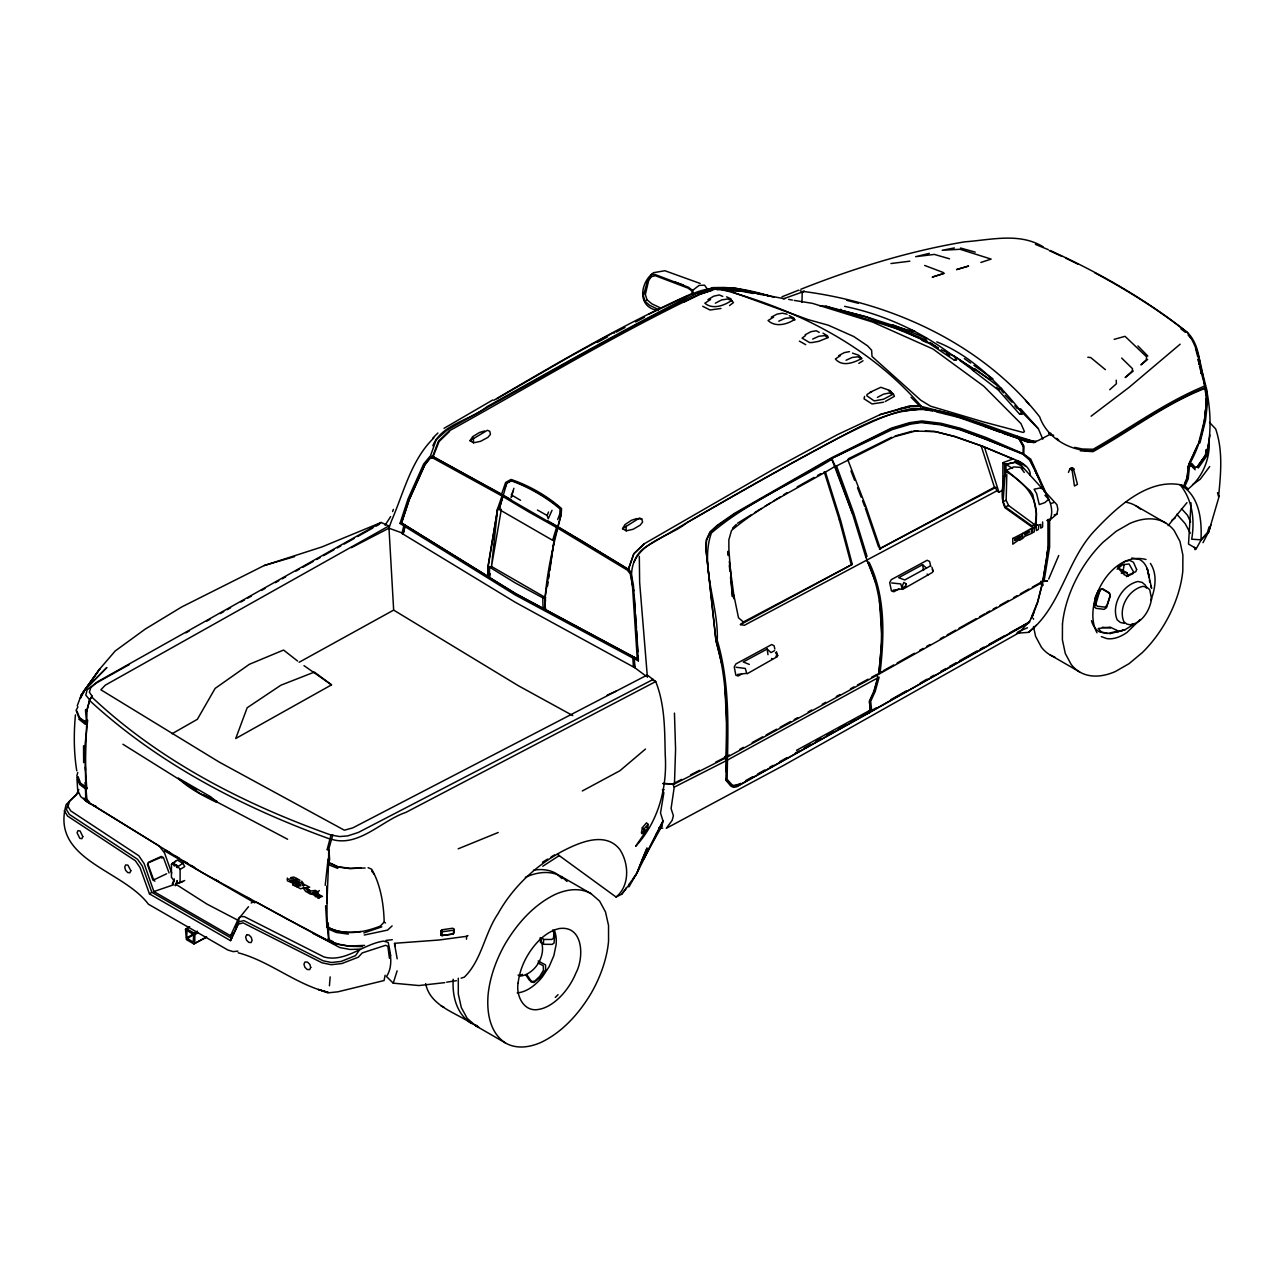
<?xml version="1.0" encoding="UTF-8"?>
<svg xmlns="http://www.w3.org/2000/svg" width="1285" height="1285" viewBox="0 0 1285 1285"><rect width="100%" height="100%" fill="white"/><g stroke="black" fill="none" stroke-linecap="round" stroke-linejoin="round"><path stroke-width="1.5" d="M458.295 978.222L458.295 994.012L461.331 1007.585L467.21 1018.379L475.691 1025.767L505.455 1042.954A85.228 49.151 -60 0 0 541.515 1042.183C562.91 1031.743 579.133 1013.351 591.18 993.193A86.191 49.713 -60 0 0 608.544 941.279L608.544 925.489L605.492 911.916L599.613 901.106L591.132 893.717L561.384 876.547A85.228 49.151 -60 0 0 525.324 877.318M1005.689 471.756L1005.689 464.287L1015.696 462.022M1042.794 580.965L1048.287 547.105L1048.303 519.301M175.37 861.175L171.467 864.387L171.419 877.237L174.31 880.996L172.351 884.112L174.31 878.908M177.169 882.65L177.185 880.546L175.226 885.767L177.169 882.65L178.31 883.293L182.775 881.719M178.31 883.293L180.077 882.217L180.125 869.383L177.25 865.656L173.25 863.343L171.467 864.387M189.714 926.71L185.506 929.312L186.389 939.608L193.874 943.929L206.243 937.279M186.614 937.857L187.08 930.42L193.682 934.741L193.216 942.178L186.614 937.857L194.918 933.312M193.874 943.929L194.79 943.335L194.822 934.677L193.923 933.038L186.437 928.718M293.928 883.614L287.438 880.835L287.374 878.073M295.582 886.297L295.582 885.156L297.044 885.285L297.044 886.393L295.582 886.297L292.932 884.899L292.932 883.759M290.667 877.575L293.96 877.077L297.076 878.763L297.06 882.988L292.948 881.622L293.831 880.177M295.582 883.02L295.598 879.952L297.076 878.763M319.387 898.231L309.781 892.657L309.669 889.927M319.403 894.681L315.291 893.444L315.291 892.256L312.383 892.673L320.463 896.946L322.439 896.448L314.552 892.32L312.383 892.673M316.206 891.983L315.291 893.444M317.909 898.135L317.925 896.978L319.387 896.818M317.925 894.842L317.941 891.774L319.419 890.585M1042.617 521.951L1042.601 527.059L1040.721 528.135L1040.738 524.473L1038.874 524.939L1038.344 529.5L1036.433 530.593L1035.935 526.625L1034.329 528.151L1034.313 531.813L1032.176 533.034L1032.674 527.043M397.129 970.834L393.242 983.17L418.942 985.547L444.787 982.639M633.842 590.747C628.622 574.7 631.722 554.943 647.463 545.852C710.878 508.362 774.759 471.627 839.86 437.157C863.151 426.058 886.088 413.593 911.659 408.63C949.021 408.55 983.716 426.765 1018.571 438.201L1023.101 446.297M1038.794 478.438L1029.654 459.741L1022.908 453.75L959.799 429.19L940.443 424.178L921.088 421.914L909.443 423.536L891.196 429.029L831.732 458.408L835.266 466.262L836.519 465.973L894.553 436.659L915.498 431.053L935.753 431.632L955.317 436.595L982.479 446.248L1012.869 459.05L1002.91 462.648L1002.75 490.003L998.975 492.3L996.807 490.886L995.682 487.449L994.429 487.288L879.277 548.968L995.682 487.449M488.155 576.387L488.236 566.251L497.664 508.635L502.323 495.062L581.72 540.937L628.285 569.528L631.063 573.351M1047.291 495.978L1030.715 459.114L1023.053 453.621L1023.213 445.943L1019.085 438.715L958.674 417.384L936.267 411.842M429.559 456.898L423.664 463.997L408.036 498.901L400.004 523.445L401.579 522.947L409.353 499.239L424.901 464.56L430.475 457.653L430.266 456.416L432.692 456.368L502.323 495.062L501.6 494.163L505.631 482.437L511.012 479.466C528.954 485.425 547.474 496.026 561.561 508.619L561.176 514.466L554.044 540.15L552.646 540.31L499.094 509.422L503.142 495.239L501.552 495.753L433.238 458.215L429.849 458.36L424.692 465.186L409.16 499.849L401.514 522.899L405.241 525.324L404.952 526.593L515.253 594.987L632.83 658.032L634.228 657.39L634.115 658.675L638.308 660.875L638.34 659.51L515.992 593.847L487.898 576.531L488.011 566.107L497.664 508.635L499.383 508.619L506.804 483.08L511.221 480.815C528.36 486.87 546.237 497.15 560.019 508.956L559.891 513.775L557.674 519.509M871.551 677.291L876.82 674.4L877.912 677.805L874.041 691.972L869.511 701.979L870.363 710.075L868.403 713.207L738.313 785.52L732.466 785.247L727.133 779.369L727.471 760.045L725.897 756.961L727.519 756.993C728.402 717.897 728.466 678.095 717.239 640.332C718.861 605.412 699.554 566.348 711.376 533.018C747.195 502.339 791.833 483.802 831.845 459.275L831.732 458.408L892.111 429.64L910.615 424.13L921.2 422.604L940.636 424.837L960.023 429.816L985.611 439.02L1023.342 454.424L1029.992 460.432L1034.136 468.174M662.787 783.513L674.464 783.946L726.282 757.62C727.278 718.363 727.165 678.416 715.922 640.508L705.883 548.39L706.638 540.021L710.171 532.392L717.11 526.079L734.088 514.434L831.732 458.408M638.115 655.623L638.34 659.51L515.413 593.541L489.408 577.431L489.553 567.135L491.496 566.492L545.788 597.798L542.752 597.814L515.317 582.956L489.553 567.135M1205.94 395.089C1202.744 373.855 1200.062 350.018 1187.276 332.269C1145.369 299.18 1098.691 272.42 1050.102 250.479M552.662 930.019L554.767 934.982L554.028 943.11L552.116 944.379L543.459 944.282L543.587 939.463L541.644 937.905M725.945 771.723L726.218 760.72L724.66 757.588L715.697 762.134M1007.568 471.434L1005.914 472.077L1005.015 475.241L1003.071 501.648L1005.368 506.949L1031.325 525.453L1037.75 525.163L1034.409 524.489L1008.564 505.487L1006.155 500.267L1006.814 474.47M801.968 302.361L802.242 291.631L803.832 291.518C893.348 303.115 983.298 344.942 1039.677 416.854C1047.066 438.233 1070.71 451.388 1092.571 450.778C1130.206 429.865 1165.254 403.313 1205.458 387.556L1199.467 366.434L1200.816 367.815C1209.699 395.684 1213.281 425.801 1206.535 454.553L1198.295 466.198L1195.323 467.547L1191.725 463.419L1189.091 463.805L1192.625 456.095M1023.776 453.541L1023.984 446.216L1019.776 438.908L1004.147 433.655M544.615 609.235C545.161 581.687 551.249 553.755 557.947 527.139L561.176 514.466L561.256 508.956C547.169 497.134 529.243 486.806 511.96 480.526L506.804 483.08L504.491 488.83M646.419 830.592L635.689 846.253C658.354 821.79 667.397 787.753 665.228 754.938C664.65 730.249 665.052 704.903 655.719 681.564L647.254 675.01L352.797 827.877L344.332 830.19L219.35 762.166L100.889 689.788L105.322 685.146L388.857 525.983L393.66 610.102L518.433 685.772L572.741 715.568M674.464 783.946L675.573 749.348L674.448 713.095M78.208 792.765L69.615 801.101L68.009 806.418L70.723 810.899L138.812 855.762L144.145 863.632L153.879 891.549L230.561 935.769L238.657 918.133L240.97 916.558L244.391 916.655L323.916 956.923C345.247 962.931 363.253 943.897 383.637 941.118L388.166 942.387C390.592 953.341 393.21 966.641 386.48 976.52L393.242 983.17M440.739 934.677L440.867 930.902L442.088 929.762L452.786 928.236L453.958 929.087L453.798 932.846L453.284 933.986L441.847 935.528L440.739 934.677L442.136 935.609L442.088 929.762M453.958 929.087L453.284 933.986L441.847 935.528M466.487 939.223L466.616 936.315L467.933 935.544M1209.073 526.962L1207.466 532.44L1200.977 539.957C1202.005 519.911 1199.515 495.367 1180.015 484.638C1192.641 500.01 1194.873 520.088 1191.709 539.202L1200.27 539.764L1200.672 540.776L1195.869 549.402L1194.873 549.53L1194.456 547.33M75.43 714.894C73.727 733.478 73.775 752.335 76.763 770.775M1191.034 502.821L1188.513 544.053L1195.917 548.326M639.32 556.421L639.641 582.426L647.399 677.275M641.392 833.017L642.371 827.652L646.5 822.834L648.074 824.344L647.801 828.215L643.448 833.194L641.906 833.499L643.448 833.194L643.721 829.339L648.074 824.344M614.487 332.092L614.423 333.072L612.833 332.96L567.376 357.969L496.813 398.736M329.426 985.788L330.165 976.905M878.04 673.709L879.984 673.549C884.337 636.605 885.734 596.609 869.094 562.3M653.278 679.363L358.37 832.439L347.769 835.892L339.642 836.551L331.016 835.041L327.225 849.208L328.687 849.77C328.751 879.599 324.88 909.635 328.639 939.64L327.322 940.138L287.663 919.337L202.853 872.949L87.187 801.647C83.653 771.177 86.625 740.674 86.946 710.332L85.469 710.332L86.288 719.198L85.42 722.379L87.251 723.021L85.195 724.242L78.738 719.054M84.858 746.697L87.669 720.178M663.012 783.545L672.73 783.93L674.223 787.159L671.075 808.522L673.388 815.734L672.151 820.376L666.305 828.311L784.268 765.041L1018.973 632.798L1029.413 621.33M1016.563 633.232L1028.562 632.365C1060.8 606.905 1066.213 562.236 1093.117 532.327C1115.219 508.715 1148.661 476.092 1184.015 485.601L1187.228 478.389L1188.464 465.861L1186.89 478.293L1184.513 483.562M85.549 709.609L87.027 709.914L89.693 699.907L92.054 696.085L89.372 692.213L90.769 687.668L97.323 681.869L381.227 522.465L388.857 525.983M325.217 885.317L328.109 858.846M1189.444 467.033L1188.207 478.855L1184.995 485.971L1188.063 489.087C1201.395 478.55 1209.346 461.154 1209.281 443.871M328.912 849.979L329.651 859.569L328.783 862.733L337.746 866.716L350.098 868.323L365.133 868.034M1193.331 454.553L1198.648 443.084L1204.543 419.793L1206.374 402.59M1204.543 419.793L1206.406 402.623L1205.458 387.556M86.721 711.215L89.693 699.907L85.806 695.121L87.123 689.82L95.219 683.652L129.383 664.506M327.145 849.899L328.703 849.305L332.783 834.913M544.39 608.994L545.563 599.677M547.522 586.105L548.101 582.201M548.679 578.298L549.257 574.395M549.819 570.492L554.044 540.15M634.228 657.39L634.71 667.654L645.953 676.038M554.156 541.226L544.808 598.874L544.872 609.09L545.707 608.239M1209.94 434.989L1206.486 456.336L1198.279 467.997M364.587 945.407L348.123 946.065L336.461 944.106L328.976 940.973L328.366 927.481C344.669 935.994 363.976 932.573 380.328 926.083L384.167 922.148C383.797 904.608 380.601 884.482 371.67 869.222L368.088 867.664M1206.422 449.477L1205.475 455.259L1197.299 466.824L1194.038 468.286L1189.091 463.805L1197.845 444.803M1206.39 449.461L1205.426 455.243L1197.299 466.824M1023.053 453.621L986.125 437.526L960.65 428.307L941.262 423.327L922.004 420.95L909.7 422.62L891.388 428.114L831.893 457.588L734.281 513.47L716.998 525.501L710.027 531.878L706.348 539.764L705.883 548.647L716.034 641.07L722.074 665.068M726.78 756.271L725.848 780.107L730.892 786.147L733.59 787.336L736.803 786.773L1028.755 622.984L1025.302 624.269M489.408 577.431L490.179 573.72M1046.793 520.505L1050.118 519.799L1056.929 514.08L1057.876 509.197L1056.929 504.732L1021.768 466.053L1014.989 462.391L1005.464 464.415L1002.91 462.648M1050.118 519.799C1054.567 508.523 1048.769 498.275 1043.099 488.862L1039.806 488.043L1034.104 489.232L1036.626 493.633L1039.26 504.587L1044.882 502.596L1048.688 499.271L1044.962 495.287M385.131 975.235L384.07 980.535L337.971 991.795L327.852 992.871L318.407 989.466L328.237 992.373C295.984 984.647 269.834 961.18 238.175 952.779M864.564 396.423L864.05 398.816L872.049 403.956L883.55 402.221M652.394 679.861L655.719 681.564L405.964 812.361C381.806 820.344 358.644 847.779 331.225 839.201L329.876 839.009C242.48 807.382 158.119 763.788 89.436 700.341L92.054 696.085M1046.616 554.718L1048.287 547.105M632.67 879.615L636.701 873.591L663.012 821.003L643.223 859.585L661.807 826.175L663.012 821.003L660.522 813.003L663.847 792.813L662.434 789.633L664.152 789.649M77.742 772.43L76.891 775.867L79.541 782.661L86.914 788.219L85.469 788.894L79.606 784.396L77.004 777.586M489.505 577.334L405.241 525.324L403.265 533.371L388.921 528.199L351.383 547.667M634.115 658.675L634.71 667.654L515.333 602.312L403.088 534.11L404.952 526.593M1199.933 442.939L1205.523 420.452L1207.466 402.992L1206.342 387.733M405.241 525.324L403.811 525.854L401.916 533.387L403.088 534.11M1219.369 495.544L1208.559 532.44L1200.977 539.957M552.646 540.31L556.839 526.497M879.133 677.163L875.246 691.33L870.684 701.337L871.535 709.432L869.624 712.516L861.127 716.387M877.767 677.211L873.961 691.009L869.367 701.208L870.25 709.288L868.403 713.207M631.08 572.243L628.445 569.255L633.778 553.771L644.203 543.748M1005.4 470.76C1003.457 482.694 999.361 496.492 1005.079 507.848L1031.389 526.593L1034.329 527.862L1036.144 526.545L1036.449 513.084L1032.803 494.548L1030.249 490.854L1008.388 471.788L1005.4 470.76L1013.72 466.921L1020.499 467.371L1024.273 472.478M1095.35 605.829L1100.249 589.413M753.235 293.494L738.65 290.651L717.03 289.607L717.399 288.37C794.242 308.239 868.258 344.782 920.783 405.674L920.847 407.168L911.049 397.29M430.266 456.416L436.258 439.647L446.955 430.202L577.093 356.973L640.733 322.31L697.177 293.333L713.079 287.599L724.097 287.487L735.936 288.242L768.944 296M1208.559 532.44L1210.872 524.923M237.87 951.125L233.163 951.623L227.975 950.081L148.369 904.174C122.444 869.479 50.26 859.986 66.194 804.49L76.345 794.58L78.851 789.44M68.169 803.944L66.418 809.598L69.39 814.433L137.479 859.215L142.314 865.978L151.823 892.272L231.573 938.275L230.545 940.652L149.478 893.894L139.953 867.423L135.359 860.741L67.623 816.087L64.25 810.723M1030.281 475.498C1030.715 468.399 1023.968 463.548 1017.993 461.299L1021.366 464.977L1022.78 469.089M1150.814 600.48C1155.247 588.803 1157.705 574.459 1150.412 563.408M388.921 528.199L391.523 520.811C403.731 492.717 411.232 459.645 433.88 437.928M432.692 456.368L438.458 441.124L449.156 430.909C535.154 383.348 619.322 331.787 708.404 290.121C728.691 284.965 749.926 291.486 769.811 295.968M1068.445 472.366L1069.939 468.929L1071.995 467.579M1034.746 525.999C1040.914 502.29 1028.112 485.264 1008.452 472.944L1005.914 472.077M392.6 511.559L393.387 509.406M869.624 712.516L1029.494 622.052L1037.686 601.637L1041.814 585.285L1041.139 582.667M77.228 705.899L81.148 695.281L84.392 690.334L99.844 668.859L115.2 650.981L145.382 628.991L181.603 607.018L264.132 565.561L321.973 546.912L381.227 522.465M1048.688 579.069L1058.711 555.505M1031.887 617.635L1037.605 602.617L1041.862 585.928L1040.834 582.362L1032.337 587.133M552.036 510.306L548.229 518.787L547.153 515.51L548.55 511.976M1031.405 618.551L1034.039 612.078M513.888 488.3L511.253 497.472L512.747 491.32M432.836 445.75C441.735 424.034 470.214 420.436 486.887 406.751C551.249 370.706 615.467 334.309 681.066 300.513C708.902 280.242 743.774 287.952 774.02 297.365M1097.39 592.417L1095.093 597.67L1094.145 606.713L1096.041 608.335L1104.152 609.347L1106.53 607.66L1110.32 596.015L1109.341 593.301L1102.273 589.06L1098.161 590.666M231.573 938.275L239.01 921.747L243.941 920.622L323.242 960.843L331.498 962.481L341.184 961.405L355.527 955.622L360.041 949.149L350.066 949.47L339.69 947.543L257.096 902.52L253.45 901.781L251.201 903.018M1117.131 569.207L1122.592 564.758L1129.033 563.954L1133.498 571.777L1132.76 573.801L1126.367 576.644M634.164 561.866C643.496 540.648 670.722 535.99 687.395 522.401C738.008 493.311 788.685 464.351 840.31 437.109C878.619 416.067 916.462 398.88 959.124 417.432M230.545 940.652L238.351 924.172L243.058 922.855L322.069 962.834L331.241 964.714L341.906 963.525L358.306 957.196L362.274 952.908L385.596 945.326L387.861 946.29L389.451 958.289M800.137 290.683L803.237 292.257L804.089 291.004M1189.894 466.471L1190.745 464.849L1189.091 463.805M1202.985 542.688L1207.755 533.5M1033.493 619.209L1033.349 618.406M77.967 706.895L76.072 710.268L78.754 717.335L85.42 722.379M628.895 886.923L636.38 873.912L633.296 878.394M622.534 528.745L624.944 524.617L631.481 520.28L636.461 518.642L641.745 518.947L642.596 522.128L640.139 525.179L633.2 529.243L626.229 530.833L622.534 528.745L639.448 518L641.745 518.947M651.543 276.066L648.62 280.708L645.359 294.442L646.997 299.79L651.864 303.854L660.554 307.934M385.082 525.212L390.64 516.586M503.351 495.657L502.804 496.476L528.713 511.88L556.148 527.252L557.722 526.721L557.385 527.958L627.449 570.219L630.292 573.961L632.397 584.98L637.248 658.868M469.957 440.707L487.352 430.282L489.794 431.31L490.452 434.426L487.818 437.43L480.558 441.333L473.522 442.795L469.957 440.707L472.671 436.659L479.45 432.515L484.557 430.989M931.93 567.295L933.231 571.134L932.267 572.532L902.616 589.381M747.067 673.806L776.734 656.956L777.698 655.607L776.461 651.768M656.185 834.158L661.807 826.175M557.353 854.252L616.045 897.01L621.651 894.264L626.373 887.871M628.734 884.674L632.268 879.888M1209.715 466.519L1200.174 479.289L1192.544 484.67M621.651 894.264L626.421 888.32M1168.145 525.629L1186.971 502.644M1033.975 442.731L1018.668 439.117L1016.612 436.916L1017.752 436.386L1035.79 442.04M248.487 906.696L239.604 917.651L235.428 927.593M641.906 833.499L645.038 829.933M1140.245 619.499L1127.025 632.397A43.979 25.363 -60 0 1 1106.803 638.581L1101.357 636.637M230.561 935.769L233.179 932.83M626.341 888.031L628.558 885.542M925.2 338.999L926.71 338.26L892.802 324.864L891.067 326.486L924.541 340.284L954.289 360.153L956.088 358.13C923.401 332.542 885.204 314.825 844.582 306.344M616.045 897.01C630.052 885.751 629.072 863.135 619.611 849.208C604.898 830.881 578.7 842.751 561.85 851.521C535.283 865.945 512.651 887.405 497.905 913.892C484.413 933.793 481.843 959.975 464.351 977.146L461.074 978.158M1019.085 438.715L1028.321 442.345M432.884 437.944L437.896 433.013M732.546 528.135L736.289 524.457M1028.562 632.365L1036.095 625.345M452.593 933.97L453.798 932.846M1000.694 388.134L998.895 388.793L1001.818 389.018L974.608 368.586L972.504 370.128L998.22 389.933L1019.615 414.155L1021.671 412.244C998.702 383.267 971.685 355.881 936.813 341.874M392.118 925.907L387.556 930.115L364.265 935.03M1109.71 389.724L1116.392 383.765L1116.231 380.215M1180.16 344.187L1129.001 387.427L1091.093 416.212M996.807 490.886L744.368 625.281L740.433 624.622L743.389 621.988L852.292 564.34L840.599 520.232L825.404 471.916L824.199 471.724L839.394 520.039M299.999 880.273L296.626 878.458L296.771 880.45L301.075 882.715L303.26 885.783L304.32 884.867L301.702 881.173M645.472 749.059L619.884 770.759L582.314 790.966M328.783 862.733L328.703 864.693L337.73 868.419M650.869 274.894L653.567 272.693L664.891 270.733L700.164 283.455M1147.633 359.414L1140.935 364.892L1146.348 359.704L1146.573 356.828L1125.05 336.333L1114.175 339.336M173.25 863.343L177.282 860.067L182.856 863.279L184.751 866.588L180.125 869.383M1070.678 468.334L1069.939 468.929L1072.108 470.182L1074.469 486.035L1077.44 484.333L1073.312 468.334M1133.322 370.98L1125.178 377.533L1132.037 371.301L1132.583 368.763L1121.66 358.081M449.557 431.487L439.117 441.51L433.061 456.705L501.6 494.163M693.322 293.655L692.631 290.378L699.056 285.431L704.565 285.158L706.798 288.402M729.543 305.557L733.462 302.569L730.699 299.469M798.74 290.121L782.003 296.787M726.571 296.835L731.02 298.923L731.567 300.545C724.065 305.621 712.741 309.862 704.839 303.228L710.589 299.485M869.929 392.343L880.819 387.299L890.184 390.576L892.673 394.415L883.518 399.217L874.25 400.936L866.813 395.748L867.07 394.415L871.824 391.62M149.478 893.894L151.823 892.272M1172 520.104L1175.293 517.839M178.374 866.315L182.856 863.279M789.263 315.628L793.777 318.021L794.355 319.612C786.822 324.559 775.401 327.45 768.044 320.527L773.57 317.154M542.768 866.251L559.441 855.473M493.825 400.261C558.863 362.129 624.205 323.643 693.193 293.028M519.461 976.182L522.433 974.303M840.792 309.267L841.498 310.36L865.415 316.592L912.061 331.514L914.84 331.241L909.346 329.329M194.822 934.677L198.227 932.573M858.814 363.382L863.022 360.78M737.542 523.236L751.195 514.803M754.616 512.699L761.443 508.474M764.864 506.37L769.988 503.206M773.409 501.102L780.236 496.893M783.641 494.773L787.062 492.669M185.506 929.312L188.927 927.208M1132.487 625.136L1124.905 629.795L1118.271 631.561M542.527 862.187L547.651 859.071M551.056 856.999L554.477 854.927M187.048 938.628L195.175 933.761M707.923 299.63L713.721 296.176L719.295 294.956L722.764 296.401M692.326 293.671L691.748 290.892L688.117 288.177L655.398 275.729L650.579 276.789L647.335 281.527L643.383 295.614L644.797 301.092L646.997 299.79M492.701 399.988L444.032 428.323M893.107 590.201L902.247 588.899L906.76 586.313M172.061 733.735L197.36 719.311L215.125 688.407L249.386 664.297L283.567 650.049L297.59 661.036M741.573 674.111L738.184 676.022L735.839 675.235L734.265 666.963L735.887 663.943L771.739 644.54L774.116 645.809L774.839 649.037M898.89 588.915L893.862 591.775L891.453 590.939L889.686 582.651L891.276 579.647L927.16 560.26L929.617 561.497L930.774 566.38M868.034 712.533L876.739 707.617M890.65 699.763L906.31 690.912M920.221 683.042L927.079 679.155M930.517 677.211L933.954 675.267M940.813 671.396L945.969 668.473M949.406 666.529L956.265 662.642M959.702 660.699L976.873 650.997M300.096 884.562L298.12 885.124L290.041 880.835L292.321 880.466L300.096 884.562L297.044 885.285M295.968 571.118L299.405 569.175M302.858 567.247L313.203 561.449M316.64 559.521L320.094 557.578M323.531 555.65L333.875 549.851M337.329 547.908L340.766 545.98M344.171 544.069L354.291 538.399M357.664 536.504L372.827 527.99M376.2 526.111L379.557 524.216M797.198 486.887L814.08 477.41M817.453 475.514L820.826 473.619M883.245 670.786L893.653 664.955M897.123 662.996L914.454 653.262M919.658 650.355L923.128 648.411M926.597 646.451L930.067 644.508M940.315 638.757L943.72 636.846M947.141 634.935L955.671 630.148M959.076 628.22L976.15 618.647M979.556 616.736L984.679 613.861M986.382 612.897L989.787 610.985M993.193 609.074L996.598 607.179M1000.003 605.267L1008.516 600.497M1013.608 597.621L1017.013 595.726M1020.418 593.815L1028.932 589.044M879.984 673.549L1042.794 582.121L1048.431 547.86L1048.399 519.927M185.907 632.814L189.345 630.887M206.483 621.281L209.921 619.354M220.233 613.571L223.686 611.644M227.124 609.716L230.561 607.773M240.889 601.99L244.327 600.063M247.78 598.135L251.218 596.208M261.546 590.409L264.983 588.482M275.311 582.699L278.749 580.772M282.186 578.828L285.639 576.901M299.132 662.257L393.66 610.102M331.53 684.857L235.733 738.506L247.17 707.746L280.885 685.21L314.375 672.087L331.53 684.857L303.999 665.646M740.69 783.416L733.703 786.002L730.924 785.28L725.784 779.304M745.83 780.557L752.657 776.75M757.781 773.891L764.623 770.084M769.747 767.225L773.168 765.33M780.011 761.523L786.838 757.716M795.399 752.946L798.868 751.018M804.057 748.127L810.963 744.288M816.152 741.397L821.34 738.506M826.528 735.63L833.451 731.775M838.639 728.884L845.562 725.045M850.75 722.154L854.204 720.226M926.437 568.115L922.582 564.709L898.681 577.656L904.72 579.969L930.067 566.123M980.375 649.053L983.892 647.126M989.145 644.235L1004.934 635.561M1010.187 632.654L1029.494 622.052M597.3 342.452L607.58 336.815M808.185 711.906L811.702 709.979M822.271 704.212L825.789 702.285M836.342 696.518L839.86 694.591M850.429 688.824L853.947 686.897M857.464 684.985L868.034 679.203M725.897 756.961L729.398 755.034M739.903 749.284L743.405 747.372M752.159 742.585L762.648 736.835M766.149 734.924L776.654 729.173M780.156 727.246L790.66 721.495M794.162 719.584L797.648 717.673M727.519 756.993L878.779 674.24L882.088 638.902L879.454 600.641M727.471 760.045L877.912 677.805M852.469 353.118L858.814 355.27L861.303 358.692C853.529 362.868 842.189 367.125 835.395 358.981L840.454 355.608M796.523 750.328L870.363 710.075M774.63 650.612L770.968 652.587L767.161 649.037L743.244 661.968L749.3 664.409M852.292 564.34L740.433 624.622M805.181 334.775L810.899 331.707L816.216 330.759L819.204 332.365M838.559 355.688L844.277 352.62L849.514 351.624M194.79 943.335L206.676 937.006M822.978 333.152L827.444 335.77L828.118 337.537L818.882 341.296L812.104 342.549L809.582 342.565L802.065 338.1L805.566 335.562M877.414 397.386L883.566 394.142L889.284 393.001L892.673 394.415M193.923 933.038L197.456 931.175M616.19 332.14L625.008 327.514M635.593 321.973L644.428 317.347M848.309 458.793L891.517 437.318M771.273 317.138L777.039 314.134L782.372 313.203L787.111 314.199M715.343 303.18L721.544 299.967L727.696 298.987L731.567 300.545M1053.684 435.278L1049.941 434.442L1037.702 440.819L1028.916 442.12L1019.776 438.908M672.73 783.93L681.692 779.385M690.639 774.855L699.586 770.309M674.223 787.159L726.218 760.72M648.909 314.102L687.796 295.614M684.327 301.975L700.373 294.104L717.399 288.37M166.648 873.752L154.537 879.534L153.22 878.763L147.92 864.018L148.546 862.717L160.77 857.432L162.087 858.123M778.758 321.202L784.926 318.391L790.821 317.764L794.355 319.612M812.666 339.079L818.818 336.268L824.649 335.626L828.118 337.537M846.044 360.25L852.164 357.471L857.946 356.796L861.303 358.692M1005.368 506.949L1008.564 505.487M1003.071 501.648L1006.155 500.267M607.146 695.169L616.286 691.105M881.912 671.669L878.779 673.051C883.181 635.513 884.176 594.955 866.797 560.308M1017.784 631.979L1027.47 627.739M292.948 881.622L297.06 882.988M885.204 401.53L894.392 396.326L893.364 393.869L888.481 390.592M803.832 291.518L783.272 298.859M299.839 885.076L296.16 885.718L296.385 886.505L300.706 888.802L304.24 887.646M458.199 848.807L498.211 832.503M697.177 293.333L712.549 288.033L733.526 288.531M700.373 294.104L712.163 290.298M1205.491 385.709C1165.559 401.948 1130.463 428.001 1093.117 449.268L1082.323 449.011L1074.629 447.357M800.844 289.254C853.883 268.276 908.607 251.169 964.971 241.805C990.783 239.942 1019.423 232.28 1043.163 246.832M180.077 882.217L184.703 880.546M303.26 885.783L305.428 885.028L309.653 887.244L305.428 888.047L310.022 893.701L312.303 894.392M153.879 891.549L173.828 884.706M1205.539 388.166C1165.318 403.763 1130.623 430.893 1092.973 451.645L1080.299 450.81M363.8 932.958L381.806 926.854M1050.793 503.511L1053.652 502.596M944.395 273.271L932.219 277.11L943.062 273.737L943.094 272.42L924.686 265.449M87.107 800.33L85.822 800.732L80.698 796.588L77.678 790.098L76.988 779.256M305.428 888.047L306.89 887.598L309.059 890.312M1054.166 514.932L1056.929 514.08M879.711 414.653L909.684 405.883L920.783 405.674M264.132 565.561L294.57 556.614M895.179 435.968L912.109 431.262M1117.581 631.738L1124.905 629.795L1109.742 633.73M980.857 262.445L991.153 259.104L960.072 249.274L942.178 250.27L954.386 247.957M298.12 885.124L295.582 885.156M320.463 896.946L317.925 896.978M929.344 253.354L915.643 256.679L934.34 254.414L949.535 258.815M720.981 308.464L710.043 310.006L702.702 306.28M1130.784 624.542L1133.627 623.932M899.275 408.823L909.86 406.67M292.932 884.899L293.928 884.722M315.275 896.737L316.255 896.561M890.939 263.537L909.844 261.176M901.508 411.184L922.1 408.887L932.717 411.104M296.385 886.505L301.011 885.686L296.771 880.45M1040.802 581.366L1047.548 580.965L1044.03 581.446L1049.604 547.185L1049.604 519.236M287.438 879.39L292.964 878.555L295.598 879.952M309.781 891.212L315.307 890.377L317.941 891.774M446.682 982.158L456.432 980.696M290.041 880.835L292.948 880.418M737.526 674.48L746.713 673.324L745.3 668.441L736.128 667.252M453.412 930.244L442.265 931.786L440.867 930.902M466.616 936.315L439.036 940.01L394.415 943.302L397.193 958.835M385.934 940.427L392.294 939.704M1110.385 628.076L1102.369 627.241M1121.259 573.174L1126.833 572.66L1128.359 576.098M1188.095 466.455C1200.11 446.891 1206.101 421.994 1206.133 398.832M430.475 457.653L433.864 457.38M360.94 931.496C349.986 932.846 338.276 932.83 328.366 927.481M724.579 756.576L726.314 756.447L726.571 722.732L724.852 686.222M361.23 867.969L350.13 868.644L338.244 867.07L330.614 863.247M634.822 666.915L633.457 666.979L632.83 658.032M628.445 569.255L557.433 526.368M543.587 939.463L551.65 939.447L553.449 938.403L554.14 931.191M724.66 757.588L726.282 757.62M362.434 946.659L350.162 946.274L339.256 944.298L328.976 940.973L328.639 939.64M972.504 370.128L975.363 370.241M914.004 430.732L917.731 430.861M925.184 431.134L934.5 431.471L954.064 436.434L982.479 446.248L1020.065 461.749L1025.607 466.375M723.969 290.362L738.891 291.02M1019.615 414.155L1022.25 414.3L1021.671 412.244M954.289 360.153L956.361 360.282L956.088 358.13M819.91 305.718L825.918 306.232L866.267 316.913L902.343 330.695M891.597 582.94L900.769 583.936L902.247 588.899M1087.817 357.23L1090.724 357.567L1105.389 369.662M348.396 934.115L336.317 932.46L328.623 929.119M658.964 827.652L662.739 828.183M794.242 300.417L812.473 303.356L872.611 322.069L933.038 349.038L983.684 386.126L1020.981 423.632L1024.466 431.632L1023.165 432.451L983.571 421.946L930.533 406.172L920.799 400.229L872.033 356.475L871.615 350.195L867.6 345.874L853.706 336.493L828.327 325.217L808.056 319.579L734.956 293.028C711.488 283.021 785.553 299.566 784.942 298.682M788.653 299.373L792.379 300.08M217.036 801.326L200.219 793.6L183.803 782.163M1131.876 557.979L1139.474 559.457A41.714 24.062 -60 0 1 1148.758 577.608M1107.461 633.521L1099.864 632.043A41.795 24.11 -60 0 1 1091.511 620.671M735.486 288.659L751.805 292.129M1024.514 439.695L1031.357 441.221M518.048 975.058L521.774 975.909C536.118 972.681 546.639 954.546 540.985 940.668M1124.359 623.386L1120.311 622.422L1117.179 619.836C1110.931 604.801 1122.303 585.028 1137.9 581.479L1142.14 582.41L1145.385 585.157L1146.445 588.177M1016.612 436.916L1035.405 442.072M922.646 407.602L935.319 410.718M846.719 300.321L858.348 303.292M1025.832 439.791L1035.405 442.233M942.933 412.71L948.732 414.236M530.384 981.692L534.672 981.178L539.748 976.391L543.426 970.32L543.266 965.758L538.094 962.963M755.564 293.141L761.202 294.65M960.473 248.021L975.235 252.117M1049.941 434.442L1048.656 432.724L1051.034 433.447M825.918 306.232L893.284 327.563M956.474 416.292L965.645 419.344M972.97 421.769L982.142 424.821M1016.949 437.157L1022.619 439.068M987.587 426.732L1014.797 436.274M1146.043 559.521C1111.654 550.237 1081.584 604.336 1096.988 632.766M674.4 281.752L683.475 285.109M984.165 426.138L1000.517 432.29M171.724 873.125L164.56 853.031L159.292 846.108L85.822 800.732L85.469 788.894M905.957 332.076L932.669 344.589M331.016 835.041C243.829 804.041 159.661 760.961 91.829 697.096M92.938 805.085L96.423 806.514M1035.469 244.407L1048.271 249.643M895.099 327.322L926.838 340.316M921.875 340.316L927.224 342.709M1049.267 250.607L1061.956 256.438M1065.57 258.108L1077.778 264.067M174.375 864.002L172.447 863.118L174.375 866.058M658.241 309.476L649.584 305.284L644.797 301.092M658.145 310.504C638.019 307.597 639.609 285.479 651.286 274.492L655.254 274.572L688.342 287.197L692.631 290.378M312.673 933.279L333.409 943.463M937.97 348.106L932.284 344.653M941.279 349.729L952.844 355.431L989.53 379.043L992.936 378.834L973.885 365.342M327.98 939.094L333.249 941.728M1182.039 486.051L1188.063 489.087M805.727 344.685L799.382 341.119M203.03 794.628L287.599 839.25M559.891 513.775L561.095 514.385M1184.995 485.971L1184.015 485.601M238.785 920.703L206.853 904.03L175.643 884.096M154.939 881.173L152.899 880.096L147.454 864.5L148.482 862.283L161.316 856.42L163.372 857.464L169.074 872.949M310.022 893.701L305.669 891.404L303.212 888.063M538.158 960.971L545.547 964.923L545.643 969.822L541.595 976.327L533.917 982.559L531.797 981.949L526.946 974.865L525.902 975.01L529.484 980.359M1118.046 567.906L1126.833 572.66M1094.675 272.741C1127.347 290.265 1158.99 309.958 1187.999 333.088C1198.23 343.705 1199.74 359.527 1201.234 373.549L1200.816 367.815M215.173 879.486L218.562 881.382M247.379 897.492L250.784 899.388M254.735 902.889L164.416 850.798M537.435 510.016L547.153 515.51M547.86 520.923L556.18 525.693M1071.915 467.804L1074.083 469.041L1072.108 470.182L1071.995 469.105M1136.052 505.921L1165.768 523.075M1049.797 654.707L1079.512 671.862M425.656 983.603C429.881 1005.512 454.408 1012.098 470.631 1022.844A85.228 49.167 -60 0 0 477.49 1025.735M502.772 494.886L510.804 499.56M1014.957 461.219L1021.366 464.977M511.205 494.773L520.553 500.299M165.54 850.14L170.68 853.208M175.82 856.26L179.257 858.3M184.381 861.352L187.819 863.391M191.24 865.431L194.661 867.471M1012.564 468.415L1005.689 464.287L1005.512 470.037M91.187 804.378L85.613 801.005L83.975 798.033M384.167 922.148L385.484 922.951M122.894 744.24L188.22 785.055M487.898 576.531L401.514 522.899M400.004 523.445L403.811 525.854M193.168 788.251L196.46 790.371M87.251 723.021L79.702 717.946L76.907 711.055M930.115 342.533L938.323 348.074M946.531 353.616L949.808 355.849M802.242 291.599L803.237 292.257M953.454 355.56L974.175 369.711M793.134 318.487L795.078 319.82M964.36 358.595L970.705 363.093M959.815 360.442L974.126 370.931M996.405 387.235L999.585 389.564M859.97 357.037L861.994 358.579M1180.899 328.848L1185.348 332.333M86.914 788.219L80.569 783.207L78.064 776.622M1209.506 422.396L1215.69 428.965C1223.111 450.778 1220.782 473.94 1218.582 496.412L1217.489 492.669M743.389 621.988L738.506 617.78L733.815 595.019L729.286 561.384M1056.72 438.346L1058.695 440.048M561.384 876.547L567.038 881.478M561.979 878.555L556.325 873.623A85.228 49.167 -60 0 0 533.484 870.218M505.455 1042.954C489.794 1032.835 486.742 1012.612 488.043 995.393A86.191 49.713 -60 0 1 505.39 943.479C517.453 923.337 533.677 904.913 555.072 894.488A85.228 49.167 -60 0 1 591.132 893.734M470.631 1022.844C456.336 1013.56 452.095 995.329 453.22 979.25M543.459 944.282L541.451 942.451L540.342 937.6L540.519 942.676M927.176 574.074L928.059 574.909M646.74 827.171L647.801 828.215M1005.127 395.17L1012.05 402.173M1018.989 409.176L1038.392 428.788L1042.778 439.149M1137.964 345.97L1147.858 356.09M771.562 658.466L772.446 659.382M775.481 652.716L777.698 655.607M1181.461 508.619L1187.468 515.221L1190.601 521.967M87.043 799.463L89.452 802.097M1190.745 464.849L1195.146 469.78M1176.835 514.257L1185.091 523.525L1190.328 533.227M1020.531 408.678L1038.392 428.788M775.931 656.041L776.734 656.956M1001.111 390.062L1003.601 392.921M1014.781 405.739L1017.27 408.598M1025.51 400.326L1029.237 404.646M1188.111 335.016L1190.697 338.035M1048.656 432.724L1050.407 434.828M642.371 827.652L643.721 829.339M371.638 871.021L374.288 874.346M332.076 942.05L333.827 944.314M1017.752 436.386L1019.23 438.458M1018.571 438.201L1017.094 436.129L983.25 424.002L957.47 415.633L921.329 406.413L910.31 406.574L880.193 414.589L837.402 434.667L773.538 469.202L644.54 543.603L633.842 553.819L628.285 569.528M932.267 569.673L933.231 571.134M716.259 288.145L717.03 289.607M388.937 951.816L390.704 955.365M831.845 459.275L852.485 513.711M1044.287 490.87L1035.148 470.358L1044.368 491.159M865.705 556.646L875.599 582.362M847.843 459.853L865.945 506.595L880.482 549.145M850.975 470.904L854.589 480.253M857.497 487.738L861.111 497.102M862.556 500.845L864.725 506.451M836.519 465.973L853.69 513.02L867.038 556.437M1150.701 585.719L1151.633 588.369L1147.2 568.372L1149.24 576.949M865.367 508.298L878.635 547.121M984.647 447.662L998.975 492.3M981.226 446.088L994.429 487.288M865.817 557.096L852.373 513.277L835.266 466.262C801.101 486.951 762.342 504.282 731.518 530.464L728.852 539.845L728.9 549.707L732.498 596.738L730.49 577.061M839.314 519.783L851.12 564.179M1195.564 348.508L1197.813 357.021M1042.264 581.88L1043.147 585.317M394.623 943.559L395.17 945.985M1033.509 626.566L1035.582 636.348L1041.412 647.222A85.645 49.392 -60 0 0 1054.824 657.085M631.031 573.11L633.425 584.98L638.308 660.875M1149.368 580.065L1149.77 582.169M922.582 564.709L923.546 570.379M328.687 849.77L328.848 850.702L328.703 849.305M767.161 649.037L767.996 654.675M727.952 551.506L728.483 555.457M85.565 770.229L85.003 745.894M309.669 891.629L309.781 892.657M727.888 551.49L728.29 555.425M729.286 565.255L729.896 571.166M86.802 789.054L85.324 767.161M634.115 594.714L635.24 610.552M635.529 614.503L636.509 628.365M326.936 927.545L325.603 905.748M328.173 922.775L328.51 927.69M85.019 782.549L85.372 787.448M636.637 630.341L637.89 651.736M625.988 526.143L626.229 530.833M733.815 595.019L733.976 598.81M473.378 438.121L473.522 442.795M542.752 597.814L543.041 608.367M83.541 745.766L83.653 762.648M1004.549 463.628L1004.581 476.783M326.824 886.088L326.856 902.921M1124.102 564.243A47.738 27.531 -60 0 1 1122.881 571.777M1125.515 502.146A85.645 49.392 -60 0 1 1140.55 509.229M558.059 994.67A45.505 26.246 -60 0 1 555.297 997.401M554.204 930.003A39.449 22.761 -60 0 1 556.116 944.668L553.835 955.687L549.064 966.802L542.318 976.953A39.16 22.584 -60 0 1 517.229 992.839M444.192 1007.328A85.228 49.151 -60 0 1 440.884 1005.673M479 1027.422A85.228 49.151 -60 0 1 475.691 1025.767M518.128 982.977C515.751 995.698 523.975 1012.66 538.993 1009.351A43.963 25.347 -60 0 0 552.887 1003.135A44.493 25.668 -60 0 0 575.969 972.922C584.129 957.855 583.647 925.521 559.714 928.493A44.943 25.925 -60 0 0 538.961 940.54C527.83 952.057 519.959 966.979 518.128 982.977M177.25 865.656L177.234 867.712L175.306 864.773L177.25 865.656M1012.805 538.447L1012.789 544.165L1019.76 539.234L1019.744 540.166L1021.736 539.025L1020.788 537.869L1021.752 533.901L1012.805 538.447M1014.781 539.363L1014.781 540.6L1019.76 537.74L1019.76 536.504L1014.781 539.363M1022.635 533.404L1022.603 538.527L1024.739 536.375L1031.309 533.548L1031.325 528.424L1022.635 533.404M1024.755 533.628L1024.755 534.881L1029.221 532.311L1029.221 531.074L1024.755 533.628M1062.47 624.012L1062.39 639.801L1065.297 653.503L1071.128 664.361A85.645 49.392 -60 0 0 1115.46 671.477L1129.033 663.686L1142.285 652.635A86.175 49.713 -60 0 0 1165.206 622.856A86.513 49.906 -60 0 0 1182.81 570.925L1182.891 555.136L1179.983 541.435L1174.153 530.56A85.645 49.392 -60 0 0 1129.82 523.461L1116.247 531.251L1102.996 542.302A86.175 49.713 -60 0 0 1080.075 572.082A86.529 49.906 -60 0 0 1062.47 624.012M497.664 508.635L491.496 566.492L501.327 509.39L497.664 508.635M906.294 583.904L904.736 587.341L903.21 587.374L902.295 585.976L903.837 582.458L906.294 583.904M1096.587 596.69L1095.784 604.801L1097.438 606.231L1104.698 607.13L1106.819 605.653L1110.208 595.196L1109.324 592.77L1102.996 588.996L1100.827 589.237L1096.587 596.69M1151.537 598.987C1149.77 610.311 1142.477 622.679 1130.414 624.912L1126.736 624.012L1123.813 621.635C1118.111 607.789 1128.583 589.606 1142.927 586.346L1146.798 587.229L1149.786 589.767L1151.537 598.987M1116.826 630.373L1116.553 631.465L1108.104 633.344L1101.63 632.172L1098.241 628.493L1110.208 627.128L1116.826 630.373M1136.631 569.448L1135.812 571.729L1126.865 575.664L1124.343 574.861L1118.753 568.837L1118.287 566.573L1124.439 561.641L1129.756 560.34L1133.482 562.348L1136.631 569.448M642.885 857.818L636.701 873.591L647.062 847.971L642.885 857.818M82.802 836.583L81.887 838.655L79.782 838.35L77.052 832.664L77.983 830.64L80.072 830.945L82.802 836.583M80.377 698.205L84.73 689.884L106.735 667.654L84.73 689.884L80.377 698.205M130.829 870.7L129.865 872.788L127.697 872.563L125.528 870.17L124.741 866.973L125.705 864.917L127.906 865.126L130.829 870.7M246.656 934.854L245.644 936.926L246.511 940.074L248.76 942.387L251.073 942.564L252.101 940.427L251.234 937.327L248.969 934.95L246.656 934.854M310.729 967.444L309.653 969.597L307.227 969.533L304.85 967.252L303.935 964.119L305.011 961.999L307.436 962.08L309.813 964.36L310.729 967.444M95.781 674.48L81.148 695.281L99.844 668.859L95.781 674.48M968.472 266.075L956.602 269.577L968.472 266.075M217.326 802.354L216.555 802.306C203.416 796.025 187.514 787.689 178.262 778.1L210.692 796.796L217.326 802.354M1199.162 364.571L1198.15 358.917L1199.13 364.555"/></g></svg>
